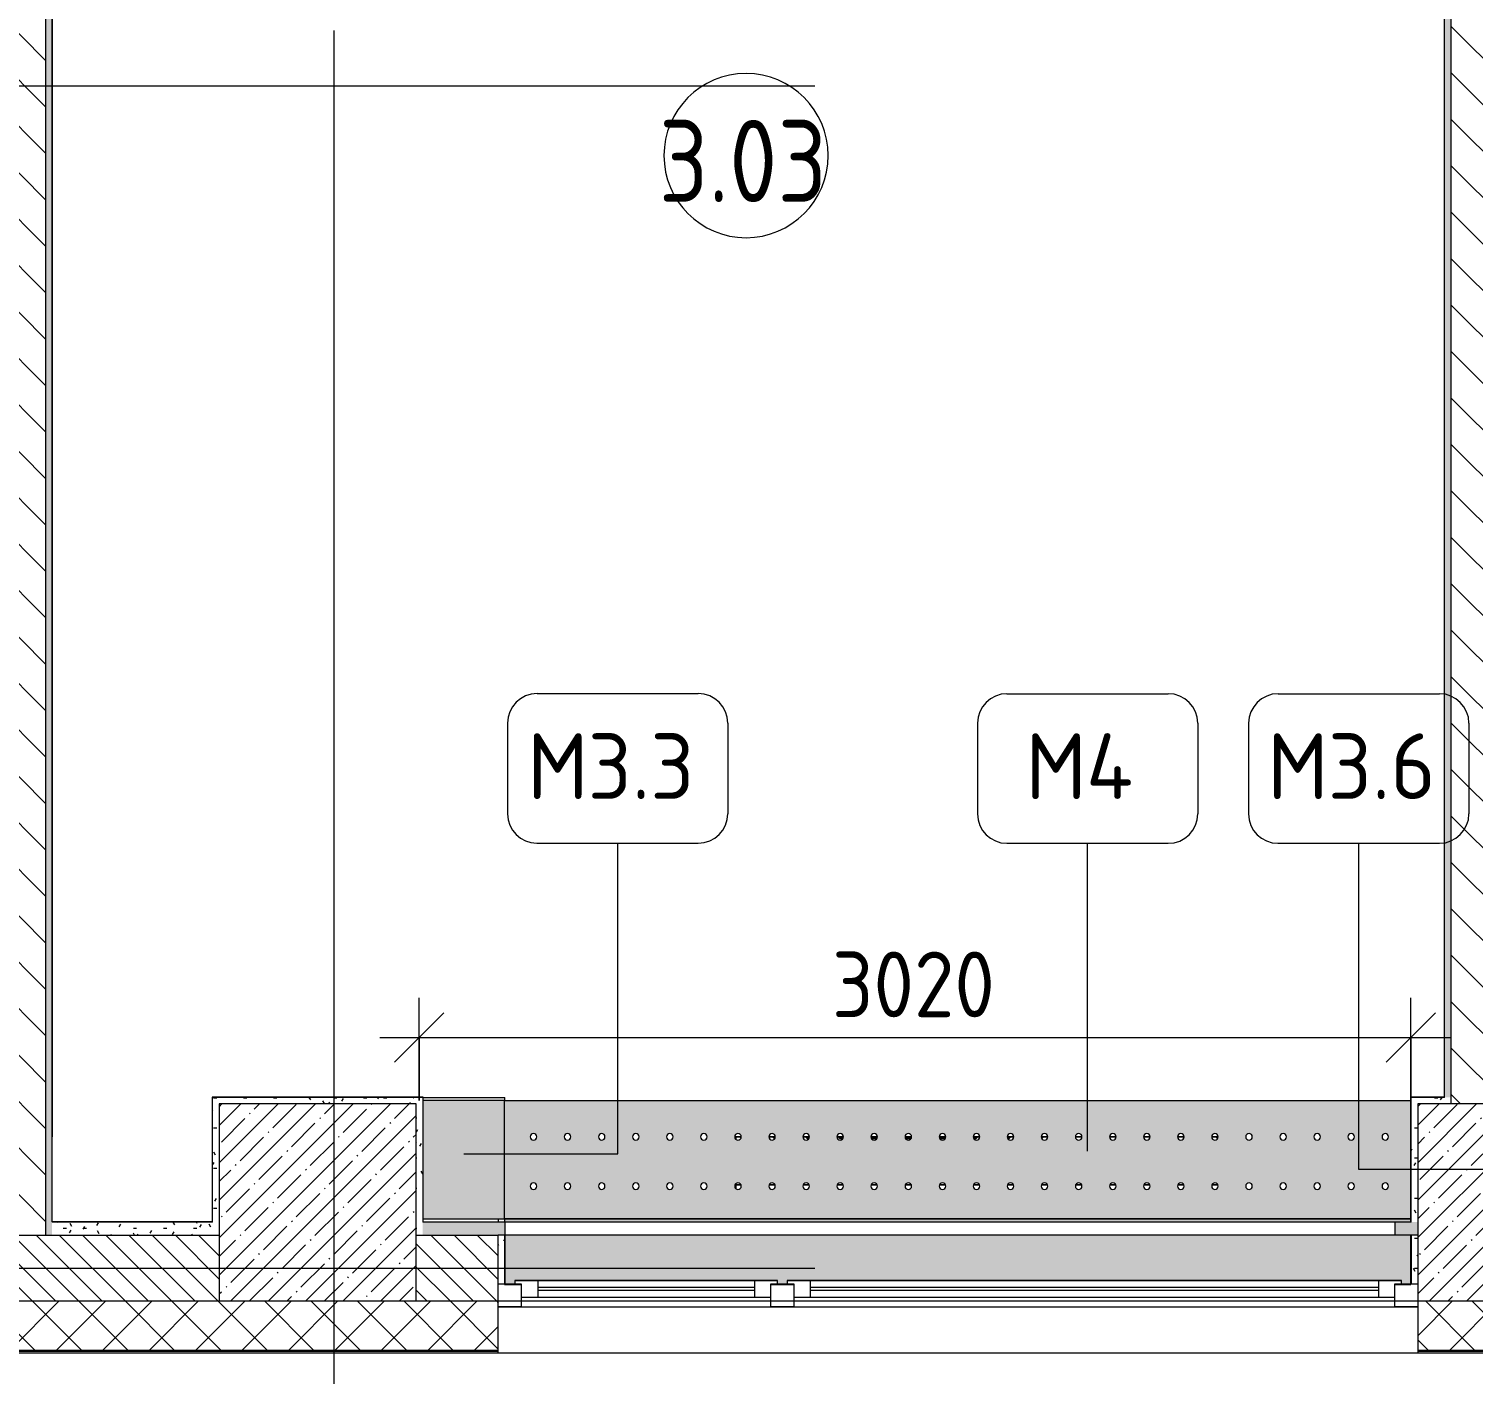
# Model space of a CAD drawing. Header units: millimetres. Extents: x -8624 to 194831, y -8553 to 29000.
# Drawn here: x 162034 to 166432, y -323 to 3774 of the extents above; entities that cross this region are included whole.
import ezdxf

# ---------------------------------------------------------------- set-up
doc = ezdxf.new("R2010")
doc.units = ezdxf.units.MM
doc.linetypes.add('200_ШТРИХ__ш1_п0_6_', pattern=[800, 500, -300])
doc.linetypes.add('Осевая', pattern=[15875, 3175, -2381.25, 7937.5, -2381.25])
for name, color, linetype, lineweight in [('A-ANNO-DIMS', 7, 'Continuous', 9), ('A-ANNO-DIMS-100', 7, 'Continuous', 9), ('A-AREA-IDEN', 7, 'Continuous', 9), ('A-DETL-MBND-1', 7, '200_ШТРИХ__ш1_п0_6_', 9), ('A-GLAZ-2', 7, 'Continuous', 9), ('A-WALL-2', 7, 'Continuous', 9), ('A-WALL-5', 7, 'Continuous', 13), ('I-WALL-5', 7, 'Continuous', 9), ('M-EQPM-1', 7, 'Continuous', 9), ('S-COLS-2', 7, 'Continuous', 9), ('Знаки', 7, 'Continuous', 9), ('Марки для знаков', 7, 'Continuous', 9), ('Оси', 7, 'Continuous', 9), ('Оси-2', 7, 'Осевая', 9)]:
    doc.layers.add(name, color=color, linetype=linetype, lineweight=lineweight)
doc.layers.add('I-WALL-7', color=9, linetype='Continuous', lineweight=9, true_color=0x808080)
doc.layers.add('Знаки-2', color=7, linetype='Continuous', lineweight=9, true_color=0xd7cfbf)
doc.styles.add('GOST Common', font='GOST_Common.ttf', dxfattribs={"width": 0.9, "height": 250})
doc.styles.add('GOST Common_1', font='GOST_Common.ttf', dxfattribs={"height": 200})
doc.styles.add('ISOCPEUR_1', font='isocpeur.ttf', dxfattribs={"width": 0.9, "height": 200})
doc.dimstyles.new('ISO-2_0_0_9К_Средний_округл2', dxfattribs={"dimscale": 304.8, "dimtxt": 199.196235, "dimasz": 0.492126, "dimexe": 0.393701, "dimexo": 0, "dimgap": 0, "dimtad": 1, "dimdec": 0, "dimrnd": 10, "dimzin": 0, "dimdsep": 46, "dimtxsty": 'ISOCPEUR_1', "dimblk1": 'OBLIQUE', "dimblk2": 'OBLIQUE', "dimsah": 1, "dimcen": 0.09, "dimdle": 0.393701, "dimazin": 0, "dimtfac": 1, "dimtdec": 4, "dimtix": 1, "dimtmove": 0, "dimatfit": 3, "dimfxl": 1, "dimtvp": 1, "dimtolj": 1, "dimtzin": 0, "dimarcsym": 2})
pattern_1 = [(135, (137053.74, 0), (-70.71068, -70.71068), [])]
pattern_2 = [(0, (137053.745, 0), (121.92, 30.48), [10.058, -81.382, 10.058, -81.382, -487.68]), (0, (137053.745, 0), (121.92, 30.48), [-182.88, 10.058, -172.822, 10.058, -81.382, -213.36]), (0, (137053.745, 0), (121.92, 30.48), [-457.2, 10.058, -50.902, 10.058, -142.342]), (120, (137099.465, 15.24), (-87.356454, 90.345817), [10.058, -81.382, 10.058, -81.382, -487.68]), (120, (137099.465, 15.24), (-87.356454, 90.345817), [-182.88, 10.058, -172.822, 10.058, -81.382, -213.36]), (120, (137099.465, 15.24), (-87.356454, 90.345817), [-457.2, 10.058, -50.902, 10.058, -142.342]), (240, (137114.705, 76.2), (-34.563546, -120.825817), [10.058, -81.382, 10.058, -81.382, -487.68]), (240, (137114.705, 76.2), (-34.563546, -120.825817), [-182.88, 10.058, -172.822, 10.058, -81.382, -213.36]), (240, (137114.705, 76.2), (-34.563546, -120.825817), [-457.2, 10.058, -50.902, 10.058, -142.342])]

# ---------------------------------------------------------------- blocks, each defined once
blk = doc.blocks.new('BSC_Колонна _Прямоугольная - 600х600-V150-План зашивки приборов отопления в осях 3 этажа 1-12')
at = {"layer": 'S-COLS-2'}
h = blk.add_hatch(dxfattribs=at)
h.set_pattern_fill('FP_120', color=256, style=0, pattern_type=2)
h.set_pattern_definition([(45, (-25860, -200), (-57.02463, 57.02463), []), (45, (-25802.975, -200), (-57.02463, 57.02463), [100.806, -20.161, 3.353, -16.808])])
h.paths.add_polyline_path([(-93.4, -300), (300, -300), (300, 300), (-300, 300), (-300, -300)])
for p, q in [((300, 300), (-300, 300)), ((-300, 300), (-300, -300)), ((300, -300), (300, 300)), ((-300, -300), (300, -300))]:
    blk.add_line(p, q, dxfattribs=at)
blk = doc.blocks.new('BSC_Колонна _Прямоугольная - 600х600-V151-План зашивки приборов отопления в осях 3 этажа 1-12')
at = {"layer": 'S-COLS-2'}
h = blk.add_hatch(dxfattribs=at)
h.set_pattern_fill('FP_121', color=256, style=0, pattern_type=2)
h.set_pattern_definition([(45, (-29509.74, -200), (-57.02463, 57.02463), []), (45, (-29452.72, -200), (-57.02463, 57.02463), [100.806, -20.161, 3.353, -16.808])])
h.paths.add_polyline_path([(-300, -300), (300, -300), (300, 300), (-300, 300), (-300, -249.9)])
for p, q in [((300, 300), (-300, 300)), ((-300, 300), (-300, -300)), ((300, -300), (300, 300)), ((-300, -300), (300, -300))]:
    blk.add_line(p, q, dxfattribs=at)
blk = doc.blocks.new('120_Окно_СКБ_2Ст - 120_Окно_СКБ_2Ст 2800х2500_створка_-22445922-План зашивки приборов отопления в осях 3 этажа 1-12')
at = {"layer": 'A-GLAZ-2'}
for p, q in [((-1400, -127), (-1400, -57)), ((-1400, -57), (-1330, -57)), ((1400, -57), (-1400, -57)), ((-1330, -57), (-1330, -127)), ((500, -87), (-1330, -87)), ((-1330, -87), (-1330, -127)), ((-1280, -137), (-1280, -87)), ((450, -137), (450, -87)), ((500, -127), (500, -57)), ((500, -57), (570, -57)), ((500, -127), (500, -87)), ((570, -57), (570, -127)), ((1330, -87), (570, -87)), ((570, -87), (570, -127)), ((620, -137), (620, -87)), ((1280, -137), (1280, -87)), ((1330, -127), (1330, -57)), ((1330, -57), (1400, -57)), ((1330, -127), (1330, -87)), ((1400, -57), (1400, -127)), ((-1330, -127), (-1400, -127)), ((-1380, -127), (-1378.6, -127)), ((-1330, -127), (-1350, -127)), ((-1350, -127), (-1350, -137)), ((-1280, -107), (450, -107)), ((450, -117), (-1280, -117)), ((570, -127), (500, -127)), ((520, -127), (500, -127)), ((520, -137), (520, -127)), ((570, -127), (550, -127)), ((550, -127), (550, -137)), ((620, -107), (1280, -107)), ((1280, -117), (620, -117)), ((1400, -127), (1330, -127)), ((1350, -127), (1330, -127)), ((1350, -137), (1350, -127)), ((-1350, -137), (520, -137)), ((520, -137), (-1350, -137)), ((550, -137), (1350, -137)), ((1350, -137), (550, -137))]:
    blk.add_line(p, q, dxfattribs=at)
blk = doc.blocks.new('radiator_prado_classic_z_tip_30_po exemplyaru - Classic Z Тип 30-500-30677909-План зашивки приборов отопления в осях 3 этажа 1-12')
at = {"layer": 'M-EQPM-1'}
for p, q in [((0, 228), (0, 220.5)), ((16.9, 228), (0, 228)), ((0, 220.5), (0, 228)), ((0, 228), (12.5, 228)), ((12.5, 228), (16.9, 228)), ((16.9, 228), (12.5, 228)), ((12.5, 228), (16.9, 228)), ((12.5, 228), (16.2, 224.3)), ((12.5, 228), (16.2, 224.3)), ((120.6, 228), (100.7, 228)), ((100.7, 228), (112.5, 228)), ((112.5, 228), (120.6, 228)), ((120.6, 228), (112.5, 228)), ((112.5, 228), (120.6, 228)), ((112.5, 228), (117.5, 223)), ((112.5, 228), (117.5, 223)), ((119.5, 223), (117.5, 223)), ((117.5, 223), (119.5, 223)), ((224.4, 228), (204.5, 228)), ((204.5, 228), (212.5, 228)), ((212.5, 228), (224.4, 228)), ((224.4, 228), (212.5, 228)), ((212.5, 228), (224.4, 228)), ((212.5, 228), (217.5, 223)), ((212.5, 228), (217.5, 223)), ((223.2, 223), (217.5, 223)), ((217.5, 223), (223.2, 223)), ((328.1, 228), (308.2, 228)), ((308.2, 228), (312.5, 228)), ((312.5, 228), (328.1, 228)), ((328.1, 228), (312.5, 228)), ((312.5, 228), (328.1, 228)), ((312.5, 228), (317.5, 223)), ((312.5, 228), (317.5, 223)), ((327, 223), (317.5, 223)), ((317.5, 223), (327, 223)), ((431.9, 228), (412, 228)), ((412.5, 228), (431.9, 228)), ((431.9, 228), (412.5, 228)), ((412.5, 228), (431.9, 228)), ((412.5, 228), (417.5, 223)), ((412.5, 228), (417.5, 223)), ((430.7, 223), (417.5, 223)), ((417.5, 223), (430.7, 223)), ((535.6, 228), (515.7, 228)), ((515.7, 228), (535.6, 228)), ((535.6, 228), (515.7, 228)), ((515.7, 228), (535.6, 228)), ((532.5, 223), (517.5, 223)), ((517.5, 223), (532.5, 223)), ((532.5, 223), (535.4, 225.9)), ((535.4, 225.9), (532.5, 223)), ((639.4, 228), (619.5, 228)), ((619.5, 228), (637.5, 228)), ((637.5, 228), (619.5, 228)), ((619.5, 228), (637.5, 228)), ((632.5, 223), (620.6, 223)), ((620.6, 223), (632.5, 223)), ((632.5, 223), (637.5, 228)), ((637.5, 228), (632.5, 223)), ((637.5, 228), (639.4, 228)), ((743.1, 228), (723.2, 228)), ((723.2, 228), (737.5, 228)), ((737.5, 228), (723.2, 228)), ((723.2, 228), (737.5, 228)), ((732.5, 223), (724.4, 223)), ((724.4, 223), (732.5, 223)), ((732.5, 223), (737.5, 228)), ((737.5, 228), (732.5, 223)), ((737.5, 228), (743.1, 228)), ((846.9, 228), (827, 228)), ((827, 228), (837.5, 228)), ((837.5, 228), (827, 228)), ((827, 228), (837.5, 228)), ((832.5, 223), (828.1, 223)), ((828.1, 223), (832.5, 223)), ((832.5, 223), (837.5, 228)), ((837.5, 228), (832.5, 223)), ((837.5, 228), (846.9, 228)), ((950.6, 228), (930.7, 228)), ((930.7, 228), (937.5, 228)), ((937.5, 228), (930.7, 228)), ((930.7, 228), (937.5, 228)), ((932.5, 223), (937.5, 228)), ((937.5, 228), (932.5, 223)), ((937.5, 228), (950.6, 228)), ((1054.4, 228), (1034.5, 228)), ((1034.5, 228), (1037.5, 228)), ((1037.5, 228), (1034.5, 228)), ((1034.5, 228), (1037.5, 228)), ((1034.6, 225.1), (1037.5, 228)), ((1037.5, 228), (1034.6, 225.1)), ((1037.5, 228), (1054.4, 228)), ((1158.1, 228), (1138.2, 228)), ((1138.2, 228), (1158.1, 228)), ((1261.9, 228), (1242, 228)), ((1242, 228), (1261.9, 228)), ((1365.6, 228), (1345.7, 228)), ((1345.7, 228), (1362.5, 228)), ((1365.6, 228), (1362.5, 228)), ((1362.5, 228), (1365.6, 228)), ((1362.5, 228), (1365.4, 225.1)), ((1362.5, 228), (1365.4, 225.1)), ((1362.6, 228), (1365.6, 228)), ((1469.4, 228), (1449.5, 228)), ((1449.5, 228), (1462.5, 228)), ((1462.5, 228), (1469.4, 228)), ((1469.4, 228), (1462.5, 228)), ((1462.5, 228), (1469.4, 228)), ((1462.5, 228), (1467.5, 223)), ((1462.5, 228), (1467.5, 223)), ((15.8, 82), (0, 82)), ((0, 82), (0, 70.5)), ((0, 70.5), (0, 82)), ((0, 82), (15.8, 82)), ((119.6, 82), (101.7, 82)), ((101.7, 82), (119.6, 82)), ((223.3, 82), (205.5, 82)), ((205.5, 82), (223.3, 82)), ((327.1, 82), (309.2, 82)), ((309.2, 82), (327.1, 82)), ((430.8, 82), (413, 82)), ((413, 82), (430.8, 82)), ((534.6, 82), (516.7, 82)), ((516.7, 82), (534.6, 82)), ((638.3, 82), (620.5, 82)), ((620.5, 82), (638.3, 82)), ((742.1, 82), (724.2, 82)), ((724.2, 82), (742.1, 82)), ((845.8, 82), (828, 82)), ((828, 82), (845.8, 82)), ((949.6, 82), (931.7, 82)), ((931.7, 82), (949.6, 82)), ((1053.3, 82), (1035.5, 82)), ((1035.5, 82), (1053.3, 82)), ((1157.1, 82), (1139.2, 82)), ((1139.2, 82), (1157.1, 82)), ((1260.8, 82), (1243, 82)), ((1243, 82), (1260.8, 82)), ((1364.6, 82), (1346.7, 82)), ((1346.7, 82), (1364.6, 82)), ((1468.3, 82), (1450.5, 82)), ((1450.5, 82), (1467.5, 82)), ((1467.5, 83.4), (1467.5, 82)), ((1467.5, 83.4), (1467.5, 82)), ((1467.8, 82), (1467.5, 82)), ((1467.5, 82), (1467.8, 82)), ((1467.8, 82), (1467.5, 82)), ((1467.5, 82), (1467.8, 82))]:
    blk.add_line(p, q, dxfattribs=at)
blk = doc.blocks.new('Зашивка радиатора_ с перфорацией М4 - Зашивка радиатора_ с перфорацией М4-30943701-План зашивки приборов отопления в осях 3 этажа 1-12')
at = {"layer": 'Знаки-2'}
h = blk.add_hatch(color=256, dxfattribs=at)
h.paths.add_polyline_path([(1448.6, 380), (1448.6, 378), (1468.6, 378), (1468.6, 368), (-401.4, 368), (-401.4, 378), (-381.4, 378), (-381.4, 380), (-430, 379.9), (-430, 230), (2328.6, 230), (2328.6, 378), (2330, 378), (2330, 380), (2278.6, 379.9), (2278.6, 378), (2298.6, 378), (2298.6, 368), (1498.6, 368), (1498.6, 378), (1518.6, 378), (1518.6, 380)])
h.paths.add_polyline_path([(-430, 190), (-430, 180), (2330, 180), (2330, 190), (-388.5, 190)])
h = blk.add_hatch(color=256, dxfattribs=at)
h.paths.add_polyline_path([(2330.2, 180), (-430, 180), (-430, -179.9), (2330.2, -179.9), (2330.2, 128.9)])
h.paths.add_polyline_path([(996.2, 90.4), (1001.2, 89), (1004.9, 85.4), (1006.2, 80.4), (1004.9, 75.4), (1001.2, 71.7), (996.2, 70.4), (991.2, 71.7), (987.6, 75.4), (986.2, 80.4), (987.6, 85.4), (991.2, 89), (993.7, 90)])
h.paths.add_polyline_path([(1411.2, 90.4), (1416.2, 89), (1419.9, 85.4), (1421.2, 80.4), (1419.9, 75.4), (1416.2, 71.7), (1411.2, 70.4), (1406.2, 71.7), (1402.6, 75.4), (1401.2, 80.4), (1402.6, 85.4), (1406.2, 89), (1408.7, 90)])
h.paths.add_polyline_path([(1618.7, 90.4), (1623.7, 89), (1627.4, 85.3), (1628.7, 80.4), (1627.4, 75.4), (1623.7, 71.7), (1618.7, 70.4), (1613.7, 71.7), (1610.1, 75.4), (1608.7, 80.4), (1610.1, 85.4), (1613.7, 89), (1616.2, 90)])
h.paths.add_polyline_path([(1515, 90.4), (1520, 89), (1523.7, 85.4), (1525, 80.4), (1523.7, 75.4), (1520, 71.7), (1515, 70.4), (1510, 71.7), (1506.3, 75.4), (1505, 80.4), (1506.3, 85.4), (1510, 89), (1512.4, 90)])
h.paths.add_polyline_path([(2241.2, 90.4), (2246.2, 89), (2249.9, 85.4), (2251.2, 80.4), (2249.9, 75.4), (2246.2, 71.7), (2241.2, 70.4), (2236.2, 71.7), (2232.6, 75.4), (2231.2, 80.4), (2232.6, 85.4), (2236.2, 89), (2238.7, 90)])
h.paths.add_polyline_path([(1930, 90.4), (1935, 89), (1938.7, 85.4), (1940, 80.4), (1938.7, 75.4), (1935, 71.7), (1930, 70.4), (1925, 71.7), (1921.3, 75.4), (1920, 80.4), (1921.3, 85.4), (1925, 89), (1927.4, 90)])
h.paths.add_polyline_path([(1722.5, 90.4), (1727.5, 89), (1731.2, 85.4), (1732.5, 80.4), (1731.2, 75.4), (1727.5, 71.7), (1722.5, 70.4), (1717.5, 71.7), (1713.8, 75.4), (1712.5, 80.4), (1713.8, 85.4), (1717.5, 89), (1719.9, 90)])
h.paths.add_polyline_path([(892.5, 90.4), (897.5, 89), (901.2, 85.4), (902.5, 80.4), (901.2, 75.4), (897.5, 71.7), (892.5, 70.4), (887.5, 71.7), (883.8, 75.4), (882.5, 80.4), (883.8, 85.4), (887.5, 89), (889.9, 90)])
h.paths.add_polyline_path([(2033.7, 90.4), (2038.7, 89), (2042.4, 85.4), (2043.7, 80.4), (2042.4, 75.4), (2038.7, 71.7), (2033.7, 70.4), (2028.7, 71.7), (2025.1, 75.4), (2023.7, 80.4), (2025.1, 85.4), (2028.7, 89), (2031.2, 90)])
h.paths.add_polyline_path([(1826.2, 90.4), (1831.2, 89), (1834.9, 85.4), (1836.2, 80.4), (1834.9, 75.4), (1831.2, 71.7), (1826.2, 70.4), (1821.2, 71.7), (1817.6, 75.4), (1816.2, 80.4), (1817.6, 85.4), (1821.2, 89), (1823.7, 90)])
h.paths.add_polyline_path([(1307.5, 90.4), (1312.5, 89), (1316.2, 85.4), (1317.5, 80.4), (1316.2, 75.4), (1312.5, 71.7), (1307.5, 70.4), (1302.5, 71.7), (1298.8, 75.4), (1297.5, 80.4), (1298.8, 85.4), (1302.5, 89), (1304.9, 90)])
h.paths.add_polyline_path([(1100, 90.4), (1105, 89), (1108.7, 85.4), (1110, 80.4), (1108.7, 75.4), (1105, 71.7), (1100, 70.4), (1095, 71.7), (1091.3, 75.4), (1090, 80.4), (1091.3, 85.4), (1095, 89), (1097.4, 90)])
h.paths.add_polyline_path([(2137.5, 90.4), (2142.5, 89), (2146.2, 85.4), (2147.5, 80.4), (2146.2, 75.4), (2142.5, 71.7), (2137.5, 70.4), (2132.5, 71.7), (2128.8, 75.4), (2127.5, 80.4), (2128.8, 85.4), (2132.5, 89), (2134.9, 90)])
h.paths.add_polyline_path([(1203.7, 90.4), (1208.7, 89), (1212.4, 85.4), (1213.7, 80.4), (1212.4, 75.4), (1208.7, 71.7), (1203.7, 70.4), (1198.7, 71.7), (1195.1, 75.4), (1193.7, 80.4), (1195.1, 85.4), (1198.7, 89), (1201.2, 90)])
h.paths.add_polyline_path([(-41.3, 90.4), (-36.3, 89), (-32.6, 85.4), (-31.3, 80.4), (-32.6, 75.4), (-36.3, 71.7), (-41.3, 70.4), (-46.3, 71.7), (-49.9, 75.4), (-51.3, 80.4), (-49.9, 85.4), (-46.3, 89), (-43.8, 90)])
h.paths.add_polyline_path([(-352.5, 90.4), (-347.5, 89), (-343.8, 85.4), (-342.5, 80.4), (-343.8, 75.4), (-347.5, 71.7), (-352.5, 70.4), (-357.5, 71.7), (-361.2, 75.4), (-362.5, 80.4), (-361.2, 85.4), (-357.5, 89), (-355.1, 90)])
h.paths.add_polyline_path([(-248.8, 90.4), (-243.8, 89), (-240.1, 85.4), (-238.8, 80.4), (-240.1, 75.4), (-243.8, 71.7), (-248.8, 70.4), (-253.8, 71.7), (-257.4, 75.4), (-258.8, 80.4), (-257.4, 85.4), (-253.8, 89), (-251.3, 90)])
h.paths.add_polyline_path([(477.5, 90.4), (482.5, 89), (486.2, 85.4), (487.5, 80.4), (486.2, 75.4), (482.5, 71.7), (477.5, 70.4), (472.5, 71.7), (468.8, 75.4), (467.5, 80.4), (468.8, 85.4), (472.5, 89), (474.9, 90)])
h.paths.add_polyline_path([(788.7, 90.4), (793.7, 89), (797.4, 85.4), (798.7, 80.4), (797.4, 75.4), (793.7, 71.7), (788.7, 70.4), (783.7, 71.7), (780.1, 75.4), (778.7, 80.4), (780.1, 85.4), (783.7, 89), (786.2, 90)])
h.paths.add_polyline_path([(166.2, 90.4), (171.2, 89), (174.9, 85.4), (176.2, 80.4), (174.9, 75.4), (171.2, 71.7), (166.2, 70.4), (161.2, 71.7), (157.6, 75.4), (156.2, 80.4), (157.6, 85.4), (161.2, 89), (163.7, 90)])
h.paths.add_polyline_path([(685, 90.4), (690, 89), (693.7, 85.4), (695, 80.4), (693.7, 75.4), (690, 71.7), (685, 70.4), (680, 71.7), (676.3, 75.4), (675, 80.4), (676.3, 85.4), (680, 89), (682.4, 90)])
h.paths.add_polyline_path([(581.2, 90.4), (586.2, 89), (589.9, 85.4), (591.2, 80.4), (589.9, 75.4), (586.2, 71.7), (581.2, 70.4), (576.2, 71.7), (572.6, 75.4), (571.2, 80.4), (572.6, 85.4), (576.2, 89), (578.7, 90)])
h.paths.add_polyline_path([(373.7, 90.4), (378.7, 89), (382.4, 85.4), (383.7, 80.4), (382.4, 75.4), (378.7, 71.7), (373.7, 70.4), (368.7, 71.7), (365.1, 75.4), (363.7, 80.4), (365.1, 85.4), (368.7, 89), (371.2, 90)])
h.paths.add_polyline_path([(62.5, 90.4), (67.5, 89), (71.2, 85.4), (72.5, 80.4), (71.2, 75.4), (67.5, 71.7), (62.5, 70.4), (57.5, 71.7), (53.8, 75.4), (52.5, 80.4), (53.8, 85.4), (57.5, 89), (59.9, 90)])
h.paths.add_polyline_path([(-145, 90.4), (-140, 89), (-136.3, 85.4), (-135, 80.4), (-136.3, 75.4), (-140, 71.7), (-145, 70.4), (-150, 71.7), (-153.7, 75.4), (-155, 80.4), (-153.7, 85.4), (-150, 89), (-147.6, 90)])
h.paths.add_polyline_path([(270, 90.4), (275, 89), (278.7, 85.4), (280, 80.4), (278.7, 75.4), (275, 71.7), (270, 70.4), (265, 71.7), (261.3, 75.4), (260, 80.4), (261.3, 85.4), (265, 89), (267.4, 90)])
h.paths.add_polyline_path([(2033.7, -59.6), (2038.7, -61), (2042.4, -64.6), (2043.7, -69.6), (2042.4, -74.6), (2038.7, -78.3), (2033.7, -79.6), (2028.7, -78.3), (2025.1, -74.6), (2023.7, -69.6), (2025.1, -64.6), (2028.7, -61), (2031.2, -60)])
h.paths.add_polyline_path([(1618.7, -59.6), (1623.7, -61), (1627.4, -64.7), (1628.7, -69.6), (1627.4, -74.6), (1623.7, -78.3), (1618.7, -79.6), (1613.7, -78.3), (1610.1, -74.6), (1608.7, -69.6), (1610.1, -64.6), (1613.7, -61), (1616.2, -60)])
h.paths.add_polyline_path([(788.7, -59.6), (793.7, -61), (797.4, -64.6), (798.7, -69.6), (797.4, -74.6), (793.7, -78.3), (788.7, -79.6), (783.7, -78.3), (780.1, -74.6), (778.7, -69.6), (780.1, -64.6), (783.7, -61), (786.2, -60)])
h.paths.add_polyline_path([(2137.5, -59.6), (2142.5, -61), (2146.2, -64.6), (2147.5, -69.6), (2146.2, -74.6), (2142.5, -78.3), (2137.5, -79.6), (2132.5, -78.3), (2128.8, -74.6), (2127.5, -69.6), (2128.8, -64.6), (2132.5, -61), (2134.9, -60)])
h.paths.add_polyline_path([(1826.2, -59.6), (1831.2, -61), (1834.9, -64.6), (1836.2, -69.6), (1834.9, -74.6), (1831.2, -78.3), (1826.2, -79.6), (1821.2, -78.3), (1817.6, -74.6), (1816.2, -69.6), (1817.6, -64.6), (1821.2, -61), (1823.7, -60)])
h.paths.add_polyline_path([(1722.5, -59.6), (1727.5, -61), (1731.2, -64.6), (1732.5, -69.6), (1731.2, -74.6), (1727.5, -78.3), (1722.5, -79.6), (1717.5, -78.3), (1713.8, -74.6), (1712.5, -69.6), (1713.8, -64.6), (1717.5, -61), (1719.9, -60)])
h.paths.add_polyline_path([(996.2, -59.6), (1001.2, -61), (1004.9, -64.6), (1006.2, -69.6), (1004.9, -74.6), (1001.2, -78.3), (996.2, -79.6), (991.2, -78.3), (987.6, -74.6), (986.2, -69.6), (987.6, -64.6), (991.2, -61), (993.7, -60)])
h.paths.add_polyline_path([(892.5, -59.6), (897.5, -61), (901.2, -64.6), (902.5, -69.6), (901.2, -74.6), (897.5, -78.3), (892.5, -79.6), (887.5, -78.3), (883.8, -74.6), (882.5, -69.6), (883.8, -64.6), (887.5, -61), (889.9, -60)])
h.paths.add_polyline_path([(1100, -59.6), (1105, -61), (1108.7, -64.6), (1110, -69.6), (1108.7, -74.6), (1105, -78.3), (1100, -79.6), (1095, -78.3), (1091.3, -74.6), (1090, -69.6), (1091.3, -64.6), (1095, -61), (1097.4, -60)])
h.paths.add_polyline_path([(1203.7, -59.6), (1208.7, -61), (1212.4, -64.6), (1213.7, -69.6), (1212.4, -74.6), (1208.7, -78.3), (1203.7, -79.6), (1198.7, -78.3), (1195.1, -74.6), (1193.7, -69.6), (1195.1, -64.6), (1198.7, -61), (1201.2, -60)])
h.paths.add_polyline_path([(1307.5, -59.6), (1312.5, -61), (1316.2, -64.6), (1317.5, -69.6), (1316.2, -74.6), (1312.5, -78.3), (1307.5, -79.6), (1302.5, -78.3), (1298.8, -74.6), (1297.5, -69.6), (1298.8, -64.6), (1302.5, -61), (1304.9, -60)])
h.paths.add_polyline_path([(2241.2, -59.6), (2246.2, -61), (2249.9, -64.6), (2251.2, -69.6), (2249.9, -74.6), (2246.2, -78.3), (2241.2, -79.6), (2236.2, -78.3), (2232.6, -74.6), (2231.2, -69.6), (2232.6, -64.6), (2236.2, -61), (2238.7, -60)])
h.paths.add_polyline_path([(1930, -59.6), (1935, -61), (1938.7, -64.6), (1940, -69.6), (1938.7, -74.6), (1935, -78.3), (1930, -79.6), (1925, -78.3), (1921.3, -74.6), (1920, -69.6), (1921.3, -64.6), (1925, -61), (1927.4, -60)])
h.paths.add_polyline_path([(1515, -59.6), (1520, -61), (1523.7, -64.6), (1525, -69.6), (1523.7, -74.6), (1520, -78.3), (1515, -79.6), (1510, -78.3), (1506.3, -74.6), (1505, -69.6), (1506.3, -64.6), (1510, -61), (1512.4, -60)])
h.paths.add_polyline_path([(1411.2, -59.6), (1416.2, -61), (1419.9, -64.6), (1421.2, -69.6), (1419.9, -74.6), (1416.2, -78.3), (1411.2, -79.6), (1406.2, -78.3), (1402.6, -74.6), (1401.2, -69.6), (1402.6, -64.6), (1406.2, -61), (1408.7, -60)])
h.paths.add_polyline_path([(581.2, -59.6), (586.2, -61), (589.9, -64.6), (591.2, -69.6), (589.9, -74.6), (586.2, -78.3), (581.2, -79.6), (576.2, -78.3), (572.6, -74.6), (571.2, -69.6), (572.6, -64.6), (576.2, -61), (578.7, -60)])
h.paths.add_polyline_path([(62.5, -59.6), (67.5, -61), (71.2, -64.6), (72.5, -69.6), (71.2, -74.6), (67.5, -78.3), (62.5, -79.6), (57.5, -78.3), (53.8, -74.6), (52.5, -69.6), (53.8, -64.6), (57.5, -61), (59.9, -60)])
h.paths.add_polyline_path([(166.2, -59.6), (171.2, -61), (174.9, -64.6), (176.2, -69.6), (174.9, -74.6), (171.2, -78.3), (166.2, -79.6), (161.2, -78.3), (157.6, -74.6), (156.2, -69.6), (157.6, -64.6), (161.2, -61), (163.7, -60)])
h.paths.add_polyline_path([(477.5, -59.6), (482.5, -61), (486.2, -64.6), (487.5, -69.6), (486.2, -74.6), (482.5, -78.3), (477.5, -79.6), (472.5, -78.3), (468.8, -74.6), (467.5, -69.6), (468.8, -64.6), (472.5, -61), (474.9, -60)])
h.paths.add_polyline_path([(270, -59.6), (275, -61), (278.7, -64.6), (280, -69.6), (278.7, -74.6), (275, -78.3), (270, -79.6), (265, -78.3), (261.3, -74.6), (260, -69.6), (261.3, -64.6), (265, -61), (267.4, -60)])
h.paths.add_polyline_path([(-41.3, -59.6), (-36.3, -61), (-32.6, -64.6), (-31.3, -69.6), (-32.6, -74.6), (-36.3, -78.3), (-41.3, -79.6), (-46.3, -78.3), (-49.9, -74.6), (-51.3, -69.6), (-49.9, -64.6), (-46.3, -61), (-43.8, -60)])
h.paths.add_polyline_path([(685, -59.6), (690, -61), (693.7, -64.6), (695, -69.6), (693.7, -74.6), (690, -78.3), (685, -79.6), (680, -78.3), (676.3, -74.6), (675, -69.6), (676.3, -64.6), (680, -61), (682.4, -60)])
h.paths.add_polyline_path([(-145, -59.6), (-140, -61), (-136.3, -64.6), (-135, -69.6), (-136.3, -74.6), (-140, -78.3), (-145, -79.6), (-150, -78.3), (-153.7, -74.6), (-155, -69.6), (-153.7, -64.6), (-150, -61), (-147.6, -60)])
h.paths.add_polyline_path([(373.7, -59.6), (378.7, -61), (382.4, -64.6), (383.7, -69.6), (382.4, -74.6), (378.7, -78.3), (373.7, -79.6), (368.7, -78.3), (365.1, -74.6), (363.7, -69.6), (365.1, -64.6), (368.7, -61), (371.2, -60)])
h.paths.add_polyline_path([(-248.8, -59.6), (-243.8, -61), (-240.1, -64.6), (-238.8, -69.6), (-240.1, -74.6), (-243.8, -78.3), (-248.8, -79.6), (-253.8, -78.3), (-257.4, -74.6), (-258.8, -69.6), (-257.4, -64.6), (-253.8, -61), (-251.3, -60)])
h.paths.add_polyline_path([(-352.5, -59.6), (-347.5, -61), (-343.8, -64.6), (-342.5, -69.6), (-343.8, -74.6), (-347.5, -78.3), (-352.5, -79.6), (-357.5, -78.3), (-361.2, -74.6), (-362.5, -69.6), (-361.2, -64.6), (-357.5, -61), (-355.1, -60)])
at = {"layer": 'Знаки'}
for p, q in [((-381.4, 380), (-430, 380)), ((-430, 380), (-430, 230)), ((1518.6, 380), (1448.6, 380)), ((2330, 380), (2278.6, 380)), ((2330, 378), (2330, 380)), ((-430, 190), (-430, 180)), ((-430, 180), (2330, 180)), ((2330.2, 180), (-430, 180)), ((-430, 180), (-430, -179.9)), ((2330, 180), (2330, 190)), ((2330.2, -179.9), (2330.2, 180)), ((-430, -179.9), (2330.2, -179.9))]:
    blk.add_line(p, q, dxfattribs=at)
for centre, start, end in [((-352.5, 80.4), 0, 180), ((-248.8, 80.4), 0, 180), ((-145, 80.4), 0, 180), ((-41.3, 80.4), 0, 180), ((62.5, 80.4), 0, 180), ((166.2, 80.4), 0, 180), ((270, 80.4), 0, 180), ((373.7, 80.4), 0, 180), ((477.5, 80.4), 0, 180), ((581.2, 80.4), 0, 180), ((685, 80.4), 0, 180), ((788.7, 80.4), 0, 180), ((892.5, 80.4), 0, 180), ((996.2, 80.4), 0, 180), ((1100, 80.4), 0, 180), ((1203.7, 80.4), 0, 180), ((1307.5, 80.4), 0, 180), ((1411.2, 80.4), 0, 180), ((1515, 80.4), 0, 180), ((1618.7, 80.4), 0, 180), ((1722.5, 80.4), 0, 180), ((1826.2, 80.4), 0, 180), ((1930, 80.4), 0, 180), ((2033.7, 80.4), 0, 180), ((2137.5, 80.4), 0, 180), ((2241.2, 80.4), 0, 180), ((-352.5, 80.4), 180, 0), ((-248.8, 80.4), 180, 0), ((-145, 80.4), 180, 0), ((-41.3, 80.4), 180, 0), ((62.5, 80.4), 180, 0), ((166.2, 80.4), 180, 0), ((270, 80.4), 180, 360), ((373.7, 80.4), 180, 0), ((477.5, 80.4), 180, 360), ((581.2, 80.4), 180, 0), ((685, 80.4), 180, 0), ((788.7, 80.4), 180, 360), ((892.5, 80.4), 180, 0), ((996.2, 80.4), 180, 360), ((1100, 80.4), 180, 0), ((1203.7, 80.4), 180, 0), ((1307.5, 80.4), 180, 360), ((1411.2, 80.4), 180, 0), ((1515, 80.4), 180, 0), ((1618.7, 80.4), 180, 0), ((1722.5, 80.4), 180, 0), ((1826.2, 80.4), 180, 360), ((1930, 80.4), 180, 0), ((2033.7, 80.4), 180, 0), ((2137.5, 80.4), 180, 0), ((2241.2, 80.4), 180, 0), ((-352.5, -69.6), 0, 180), ((-352.5, -69.6), 180, 0), ((-248.8, -69.6), 0, 180), ((-248.8, -69.6), 180, 0), ((-145, -69.6), 0, 180), ((-145, -69.6), 180, 0), ((-41.3, -69.6), 0, 180), ((-41.3, -69.6), 180, 0), ((62.5, -69.6), 0, 180), ((62.5, -69.6), 180, 0), ((166.2, -69.6), 0, 180), ((166.2, -69.6), 180, 0), ((270, -69.6), 0, 180), ((270, -69.6), 180, 0), ((373.7, -69.6), 0, 180), ((373.7, -69.6), 180, 0), ((477.5, -69.6), 0, 180), ((477.5, -69.6), 180, 0), ((581.2, -69.6), 0, 180), ((581.2, -69.6), 180, 0), ((685, -69.6), 0, 180), ((685, -69.6), 180, 0), ((788.7, -69.6), 0, 180), ((788.7, -69.6), 180, 0), ((892.5, -69.6), 0, 180), ((892.5, -69.6), 180, 0), ((996.2, -69.6), 0, 180), ((996.2, -69.6), 180, 0), ((1100, -69.6), 0, 180), ((1100, -69.6), 180, 0), ((1203.7, -69.6), 0, 180), ((1203.7, -69.6), 180, 0), ((1307.5, -69.6), 0, 180), ((1307.5, -69.6), 180, 0), ((1411.2, -69.6), 0, 180), ((1411.2, -69.6), 180, 0), ((1515, -69.6), 0, 180), ((1515, -69.6), 180, 0), ((1618.7, -69.6), 0, 180), ((1618.7, -69.6), 180, 0), ((1722.5, -69.6), 0, 180), ((1722.5, -69.6), 180, 0), ((1826.2, -69.6), 0, 180), ((1826.2, -69.6), 180, 0), ((1930, -69.6), 0, 180), ((1930, -69.6), 180, 0), ((2033.7, -69.6), 0, 180), ((2033.7, -69.6), 180, 0), ((2137.5, -69.6), 0, 180), ((2137.5, -69.6), 180, 0), ((2241.2, -69.6), 0, 180), ((2241.2, -69.6), 180, 0)]:
    blk.add_arc(centre, 10, start, end, dxfattribs=at)
blk = doc.blocks.new('Зашивка без перфорации М3 - М3_3-30974608-План зашивки приборов отопления в осях 3 этажа 1-12')
at = {"layer": 'Знаки-2'}
blk.add_hatch(color=256, dxfattribs=at).paths.add_polyline_path([(-181.1, 180), (-430, 180), (-430, -179.9), (-181.1, -179.9), (-181.1, -169.9)])
at = {"layer": 'Знаки'}
for p, q in [((-181.1, 180), (-430, 180)), ((-430, 180), (-430, -179.9)), ((-430, -179.9), (-181.1, -179.9))]:
    blk.add_line(p, q, dxfattribs=at)
blk = doc.blocks.new('Марка_Помещения - Номер-25198446-План зашивки приборов отопления в осях 3 этажа 1-12')
at = {"layer": 'A-AREA-IDEN'}
for start, end in [(360, 180), (180, 360)]:
    blk.add_arc((0, 0), 2.5, start, end, dxfattribs=at)
blk = doc.blocks.new('Марка_Знаки - В прямоуг_Наименование краткое-30718135-План зашивки приборов отопления в осях 3 этажа 1-12')
at = {"layer": 'Марки для знаков'}
for p, q in [((-2.455, 2.278), (2.455, 2.278)), ((-3.355, 1.378), (-3.355, -1.384)), ((3.355, 1.378), (3.355, -1.378)), ((-2.461, -2.278), (2.455, -2.278))]:
    blk.add_line(p, q, dxfattribs=at)
for centre, radius, start, end in [((-2.455, 1.378), 0.9, 90, 180), ((2.455, 1.378), 0.9, 0, 90), ((-2.461, -1.384), 0.893, 180, 270), ((2.455, -1.378), 0.9, 270, 0)]:
    blk.add_arc(centre, radius, start, end, dxfattribs=at)
blk = doc.blocks.new('DIMBLOCK31-План зашивки приборов отопления в осях 3 этажа 1-12')
at = {"layer": 'A-ANNO-DIMS-100'}
for p, q in [((163222.4, 510), (163222.4, 822.6)), ((166242.1, 509.9), (166242.1, 822.6)), ((163102.4, 702.6), (166362.1, 702.6)), ((163222.4, 702.6), (163222.4, 510)), ((166242.1, 702.6), (166242.1, 509.9))]:
    blk.add_line(p, q, dxfattribs=at)
at = {"layer": 'A-ANNO-DIMS-100', "lineweight": 20}
for p, q in [((163222.4, 702.6), (163297.4, 777.6)), ((166242.1, 702.6), (166317.1, 777.6)), ((163222.4, 702.6), (163147.4, 627.6)), ((166242.1, 702.6), (166167.1, 627.6))]:
    blk.add_line(p, q, dxfattribs=at)
at = {"layer": 'A-ANNO-DIMS-100', "color": 0, "insert": (164479.4, 963.9), "char_height": 200, "width": 606.782, "attachment_point": 1, "line_spacing_factor": 1.149209, "style": 'ISOCPEUR_1'}
blk.add_mtext('3020', dxfattribs=at)
blk = doc.blocks.new('_Oblique')
at = {"color": 0, "linetype": 'ByBlock', "lineweight": -2}
blk.add_line((-0.5, -0.5), (0.5, 0.5), dxfattribs=at)

msp = doc.modelspace()

# ---------------------------------------------------------------- hatches: boundary and pattern name
at = {"layer": 'A-WALL-2'}
h = msp.add_hatch(dxfattribs=at)
h.set_pattern_fill('FP_125', color=256, style=0, pattern_type=2)
h.set_pattern_definition([(135, (137053.745, 0), (-35.35534, -35.35534), [])])
h.paths.add_polyline_path([(175043.7, -100), (175043.7, 100), (174476.7, 100), (174476.7, -100)])
h.paths.add_polyline_path([(173576.7, -100), (173576.7, 100), (173023.7, 100), (173023.7, -100), (173093, -100)])
h.paths.add_polyline_path([(170923.7, -100), (170923.7, 100), (170663.7, 100), (170663.7, -100), (170845.8, -100)])
h.paths.add_polyline_path([(169163.7, -100), (169163.7, 100), (167936.6, 100), (167936.6, -100), (167956.6, -100)])
h.paths.add_polyline_path([(166863.5, -100), (167036.6, -100), (167036.6, 100), (166863.5, 100), (166863.5, -49.9)])
h.paths.add_polyline_path([(163213.7, -100), (163463.5, -100), (163462.3, 100), (163213.7, 100), (163213.7, -49.9)])
h.paths.add_polyline_path([(162613.7, -100), (162613.7, 100), (161863.7, 100), (161863.7, -100), (162178.3, -100)])
h.paths.add_polyline_path([(159610.1, -100), (159763.7, -100), (159763.7, 100), (159563.7, 100), (159563.7, -100)])
h.paths.add_polyline_path([(158663.7, -100), (158963.7, -100), (158963.7, 100), (158663.7, 100), (158663.7, -49.9)])
h.paths.add_polyline_path([(157763.7, -100), (157763.7, 100), (156413.7, 100), (156413.7, -100), (157684, -100)])
h.paths.add_polyline_path([(154313.7, -100), (154313.2, 100), (153563.7, 100), (153563.7, -100), (153831.7, -100)])
h.paths.add_polyline_path([(152547.6, -100), (152663.7, -100), (152663.7, 100), (151913.7, 100), (151913.7, -100)])
h.paths.add_polyline_path([(149063.7, -100), (149213.7, -100), (149213.7, 100), (149063.7, 100), (149063.7, -49.9)])
h.paths.add_polyline_path([(147413.5, -100), (148163.7, -100), (148163.7, 100), (147413.5, 100), (147413.5, -49.9)])
h.paths.add_polyline_path([(144713.7, -100), (144713.7, 100), (143883.7, 100), (143883.7, -100)])
h = msp.add_hatch(dxfattribs=at)
h.set_pattern_fill('FP_127', color=256, style=0, pattern_type=2)
h.set_pattern_definition([(45, (137053.74, 0), (-70.71068, 70.71068), []), (135, (137053.74, 0), (-70.71068, -70.71068), [])])
h.paths.add_polyline_path([(175043.7, -250), (175341.4, -250), (175341.4, -100), (174476.7, -100), (174476.7, -250)])
h.paths.add_polyline_path([(173576.7, -250), (173576.7, -100), (173023.7, -100), (173023.7, -250), (173093, -250)])
h.paths.add_polyline_path([(170524.8, -250), (170923.7, -250), (170923.7, -100), (170063.7, -100), (170063.7, -250)])
h.paths.add_polyline_path([(167956.6, -250), (169163.7, -250), (169163.7, -100), (167936.6, -100), (167936.6, -250)])
h.paths.add_polyline_path([(167036.6, -250), (167036.6, -100), (166263.5, -100), (166263.5, -250), (166863.5, -250)])
h.paths.add_polyline_path([(162820.3, -250), (163463.5, -250), (163463.5, -100), (161863.7, -100), (161863.7, -250), (162178.3, -250)])
h.paths.add_polyline_path([(159763.7, -250), (159763.7, -100), (158663.7, -100), (158663.7, -250), (159610.1, -250)])
h.paths.add_polyline_path([(157763.7, -250), (157763.7, -100), (156413.7, -100), (156413.7, -250), (157684, -250)])
h.paths.add_polyline_path([(153563.7, -250), (154313.7, -250), (154313.7, -100), (153563.7, -100)])
h.paths.add_polyline_path([(151913.7, -250), (152663.7, -250), (152663.7, -100), (151913.7, -100)])
h.paths.add_polyline_path([(149813.7, -250), (149813.7, -100), (149063.7, -100), (149063.7, -250), (149337.4, -250)])
h.paths.add_polyline_path([(148163.7, -250), (148163.7, -100), (147413.5, -100), (147413.5, -250)])
h.paths.add_polyline_path([(144843.1, -250), (145313.5, -250), (145313.5, -100), (143883.7, -100), (143883.7, -250)])
h.paths.add_polyline_path([(139706.8, -250), (140783.7, -250), (140783.7, -100), (136793.7, -100), (136793.7, -250)])
at = {"layer": 'I-WALL-5'}
h = msp.add_hatch(dxfattribs=at)
h.set_pattern_fill('FP_126', color=256, style=0, pattern_type=2)
h.set_pattern_definition(pattern_1)
h.paths.add_polyline_path([(161884.5, 100), (162084.5, 100), (162084.5, 7700), (161884.5, 7700), (161884.5, 140)])
h = msp.add_hatch(dxfattribs=at)
h.set_pattern_fill('FP_126', color=256, style=0, pattern_type=2)
h.set_pattern_definition(pattern_1)
h.paths.add_polyline_path([(166564.5, 500), (166564.5, 7300), (166364.5, 7300), (166364.5, 500), (166561.3, 500)])
at = {"layer": 'I-WALL-7'}
h = msp.add_hatch(dxfattribs=at)
h.set_pattern_fill('FP_148', color=256, style=0, pattern_type=2)
h.set_pattern_definition(pattern_2)
h.paths.add_polyline_path([(166344.5, 520), (166364.5, 520), (166364.5, 6820), (166344.5, 6820), (166344.5, 521)])
h = msp.add_hatch(dxfattribs=at)
h.set_pattern_fill('FP_148', color=256, style=0, pattern_type=2)
h.set_pattern_definition(pattern_2)
h.paths.add_polyline_path([(162104.5, 100), (162104.5, 6800), (162084.5, 6800), (162084.5, 100)])
h = msp.add_hatch(dxfattribs=at)
h.set_pattern_fill('FP_148', color=256, style=0, pattern_type=2)
h.set_pattern_definition(pattern_2)
h.paths.add_polyline_path([(162613.7, 140), (162613.7, 520), (162593.7, 520), (162593.7, 140)])
h = msp.add_hatch(dxfattribs=at)
h.set_pattern_fill('FP_148', color=256, style=0, pattern_type=2)
h.set_pattern_definition(pattern_2)
h.paths.add_polyline_path([(162613.7, 500), (163233.7, 500), (163233.7, 520), (162613.7, 520)])
h = msp.add_hatch(dxfattribs=at)
h.set_pattern_fill('FP_148', color=256, style=0, pattern_type=2)
h.set_pattern_definition(pattern_2)
h.paths.add_polyline_path([(163233.7, 100), (163233.7, 500), (163213.7, 500), (163213.7, 100)])
h = msp.add_hatch(dxfattribs=at)
h.set_pattern_fill('FP_148', color=256, style=0, pattern_type=2)
h.set_pattern_definition(pattern_2)
h.paths.add_polyline_path([(166263.5, 140), (166263.5, 520), (166243.5, 520), (166243.5, 140)])
h = msp.add_hatch(dxfattribs=at)
h.set_pattern_fill('FP_148', color=256, style=0, pattern_type=2)
h.set_pattern_definition(pattern_2)
h.paths.add_polyline_path([(166364.5, 500), (166364.5, 520), (166263.5, 520), (166263.5, 500), (166351.5, 500)])
h = msp.add_hatch(dxfattribs=at)
h.set_pattern_fill('FP_148', color=256, style=0, pattern_type=2)
h.set_pattern_definition(pattern_2)
h.paths.add_polyline_path([(162104.5, 100), (162613.7, 100), (162613.7, 140), (162104.5, 140)])
h = msp.add_hatch(dxfattribs=at)
h.set_pattern_fill('FP_148', color=256, style=0, pattern_type=2)
h.set_pattern_definition(pattern_2)
h.paths.add_polyline_path([(166193.5, 100), (166263.5, 100), (166263.5, 140), (166193.5, 140)])
h.paths.add_polyline_path([(163233.7, 100), (163483.5, 100), (163483.5, 140), (163233.7, 140)])
h = msp.add_hatch(dxfattribs=at)
h.set_pattern_fill('FP_148', color=256, style=0, pattern_type=2)
h.set_pattern_definition(pattern_2)
h.paths.add_polyline_path([(163483.5, -48), (163483.5, 100), (163463.5, 100), (163463.5, -48)])
h = msp.add_hatch(dxfattribs=at)
h.set_pattern_fill('FP_148', color=256, style=0, pattern_type=2)
h.set_pattern_definition(pattern_2)
h.paths.add_polyline_path([(166263.5, -48), (166263.5, 100), (166243.5, 100), (166243.5, -48)])

# ---------------------------------------------------------------- linework, layer by layer
at = {"layer": 'A-DETL-MBND-1'}
for p, q in [((163233.7, 520), (163483.7, 520)), ((163483.7, 509.9), (163483.7, 520)), ((163463.7, 140), (163463.7, 150.1))]:
    msp.add_line(p, q, dxfattribs=at)
at = {"layer": 'A-WALL-2'}
for p, q in [((163463.5, -258), (163463.5, 100)), ((163463.5, -100), (166263.5, -100)), ((166263.5, -100), (166263.5, -258)), ((158663.7, -258), (175341.4, -258))]:
    msp.add_line(p, q, dxfattribs=at)
at = {"layer": 'A-WALL-5'}
for p, q in [((162084.5, 6900), (162084.5, 100)), ((166364.5, 6900), (166364.5, 500)), ((162104.5, 6800), (162104.5, 400)), ((166344.5, 520), (166344.5, 6800)), ((166344.5, 520), (166263.5, 520)), ((162104.5, 141), (162104.5, 140)), ((162593.7, 140), (162593.7, 141)), ((163233.7, 141), (163233.7, 140)), ((166243.5, 140), (166200.5, 140)), ((166243.5, 140), (166243.5, 141)), ((161863.7, 100), (162104.5, 100)), ((162104.5, 100), (162613.7, 100)), ((163213.7, 100), (163463.5, 100)), ((161863.7, -100), (162613.7, -100)), ((163213.7, -100), (163463.5, -100)), ((161863.7, -250), (163463.5, -250)), ((161863.7, -253), (163463.5, -253)), ((166263.5, -250), (167036.6, -250)), ((166263.5, -253), (167036.6, -253))]:
    msp.add_line(p, q, dxfattribs=at)
at = {"layer": 'I-WALL-5'}
for p, q in [((162105.5, 400), (162105.5, 6799)), ((166343.5, 6799), (166343.5, 521)), ((162592.7, 521), (162592.7, 400)), ((163234.7, 521), (162592.7, 521)), ((163233.7, 520), (162593.7, 520)), ((162593.7, 141), (162593.7, 520)), ((163233.7, 520), (163233.7, 141)), ((163234.7, 400), (163234.7, 521)), ((166242.5, 521), (166242.5, 400)), ((166343.5, 521), (166242.5, 521)), ((166263.5, 520), (166243.5, 520)), ((166243.5, 141), (166243.5, 520)), ((162104.5, 141), (162104.5, 400)), ((162104.5, 400), (162105.5, 400)), ((162592.7, 400), (162593.7, 400)), ((163233.7, 400), (163234.7, 400)), ((166242.5, 400), (166243.5, 400)), ((162593.7, 141), (162104.5, 141)), ((162593.7, 140), (162104.5, 140)), ((163233.7, 141), (166243.5, 141)), ((166200.5, 140), (163233.7, 140)), ((163483.5, 141), (163483.5, 100)), ((166193.5, 140), (166193.5, 100)), ((166200.5, 141), (166200.5, 140)), ((166263.5, 100), (163463.5, 100)), ((163484.5, 100), (163463.5, 100)), ((163483.5, -48), (163483.5, 100)), ((163484.5, -48), (163484.5, 100)), ((166242.5, 100), (166242.5, -48)), ((166243.5, 100), (166243.5, -48)), ((163463.5, -48), (163484.5, -48)), ((166242.5, -48), (166263.5, -48))]:
    msp.add_line(p, q, dxfattribs=at)
at = {"layer": 'Марки для знаков'}
for p, q in [((163827.1, 348.2), (163827.1, 1293.8)), ((165258, 356.1), (165258, 1293.7)), ((166083.9, 300.5), (166083.9, 1293.7)), ((163358.8, 348.2), (163827.1, 348.2)), ((166977.8, 300.5), (166083.9, 300.5))]:
    msp.add_line(p, q, dxfattribs=at)
at = {"layer": 'Оси'}
msp.add_line((162963.7, -1906.3), (162963.7, 593.7), dxfattribs=at)
at = {"layer": 'Оси-2'}
for p, q in [((162963.7, 593.7), (162963.7, 24898.1)), ((135058.2, 3600), (173313.7, 3600)), ((135058.2, 0), (173313.7, 0))]:
    msp.add_line(p, q, dxfattribs=at)

# ---------------------------------------------------------------- block references
at = {"layer": 'A-AREA-IDEN', "xscale": 99.99999999999993, "yscale": 99.99999999999993, "zscale": 99.99999999999993}
msp.add_blockref('Марка_Помещения - Номер-25198446-План зашивки приборов отопления в осях 3 этажа 1-12', (164217.9, 3388), dxfattribs=at)
at = {"layer": 'A-GLAZ-2', "rotation": 180}
msp.add_blockref('120_Окно_СКБ_2Ст - 120_Окно_СКБ_2Ст 2800х2500_створка_-22445922-План зашивки приборов отопления в осях 3 этажа 1-12', (164863.5, -175), dxfattribs=at)
at = {"layer": 'M-EQPM-1'}
msp.add_blockref('radiator_prado_classic_z_tip_30_po exemplyaru - Classic Z Тип 30-500-30677909-План зашивки приборов отопления в осях 3 этажа 1-12', (164186.4, 172), dxfattribs=at)
at = {"layer": 'S-COLS-2'}
for name, p in [('BSC_Колонна _Прямоугольная - 600х600-V150-План зашивки приборов отопления в осях 3 этажа 1-12', (162913.7, 200)), ('BSC_Колонна _Прямоугольная - 600х600-V151-План зашивки приборов отопления в осях 3 этажа 1-12', (166563.5, 200))]:
    msp.add_blockref(name, p, dxfattribs=at)
at = {"layer": 'Знаки', "rotation": 180}
for name, p in [('Зашивка без перфорации М3 - М3_3-30974608-План зашивки приборов отопления в осях 3 этажа 1-12', (163052.6, 330.1)), ('Зашивка радиатора_ с перфорацией М4 - Зашивка радиатора_ с перфорацией М4-30943701-План зашивки приборов отопления в осях 3 этажа 1-12', (165812.1, 330))]:
    msp.add_blockref(name, p, dxfattribs=at)
at = {"layer": 'Марки для знаков', "xscale": 99.99999999999993, "yscale": 99.99999999999993, "zscale": 99.99999999999993}
for p in [(163827.1, 1521.6), (165258, 1521.4), (166083.9, 1521.5)]:
    msp.add_blockref('Марка_Знаки - В прямоуг_Наименование краткое-30718135-План зашивки приборов отопления в осях 3 этажа 1-12', p, dxfattribs=at)

# ---------------------------------------------------------------- texts
at = {"layer": 'A-AREA-IDEN', "insert": (163952.2, 3496.5), "char_height": 250, "width": 663.797, "attachment_point": 1, "style": 'GOST Common'}
msp.add_mtext('3.03', dxfattribs=at)
at = {"layer": 'Марки для знаков', "char_height": 200, "attachment_point": 1, "style": 'GOST Common_1'}
for s, insert, width in [('\\fGOST Common|b0|i0|c204|p34|;М', (163550.6, 1628.6), 224.472), ('3.3', (163735.8, 1628.6), 408.861), ('\\fGOST Common|b0|i0|c204|p34|;М', (165068, 1628.5), 224.472), ('\\fGOST Common|b0|i0|c204|p34|;4', (165253.2, 1628.5), 200.422), ('\\fGOST Common|b0|i0|c204|p34|;М', (165804.4, 1628.5), 224.472), ('3.6', (165989.6, 1628.5), 416.877)]:
    msp.add_mtext(s, dxfattribs=dict(at, insert=insert, width=width))

# ---------------------------------------------------------------- dimensions: what is measured, and where the dimension line sits
at = {"layer": 'A-ANNO-DIMS'}
dim = msp.add_linear_dim(base=(166242.1, 702.6), p1=(163222.4, 510), p2=(166242.1, 509.9), dimstyle='ISO-2_0_0_9К_Средний_округл2', override={"dimpost": '<>', "dimfxl": 3019.67825}, dxfattribs=at)
dim.commit()
dim.dimension.update_dxf_attribs({"geometry": 'DIMBLOCK31-План зашивки приборов отопления в осях 3 этажа 1-12', "text_midpoint": (164732.2, 802.6)})

doc.saveas('drawing.dxf')
